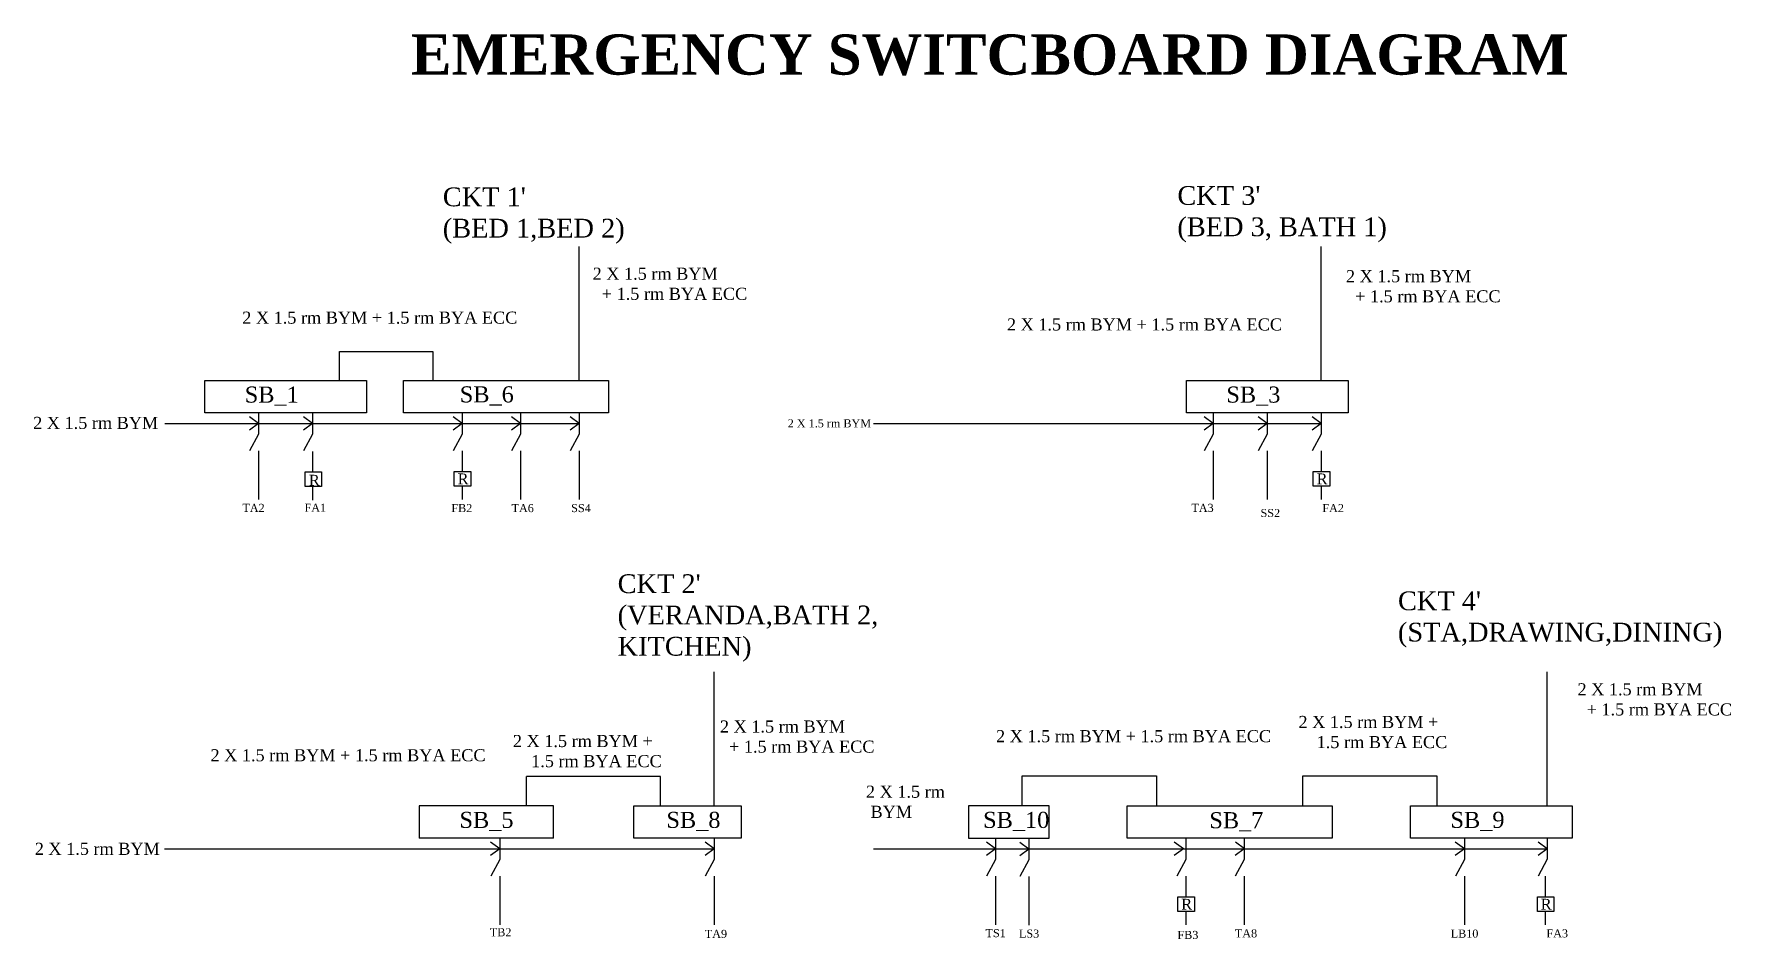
# Model space of a CAD drawing. Header units: inches. Extents: x 482 to 1115, y -141 to 197.
import ezdxf

# ---------------------------------------------------------------- set-up
doc = ezdxf.new("R2010")
doc.units = ezdxf.units.IN
doc.header["$MEASUREMENT"] = 0

msp = doc.modelspace()

# ---------------------------------------------------------------- linework, layer by layer
for p, q in [((685.09, 67.78), (685.09, 117.78)), ((961.79, 67.78), (961.79, 117.78)), ((595.72, 67.78), (595.72, 78.65)), ((595.72, 78.65), (630.52, 78.65)), ((630.52, 78.65), (630.52, 67.78)), ((545.47, 67.78), (605.77, 67.78)), ((545.47, 55.71), (545.47, 67.78)), ((605.77, 67.78), (605.77, 55.71)), ((619.61, 67.78), (696, 67.78)), ((619.61, 55.71), (619.61, 67.78)), ((696, 67.78), (696, 55.71)), ((911.54, 67.78), (971.85, 67.78)), ((911.54, 55.71), (911.54, 67.78)), ((971.85, 67.78), (971.85, 55.71)), ((530.52, 51.76), (685.09, 51.76)), ((555.52, 55.71), (545.47, 55.71)), ((565.57, 55.71), (555.52, 55.71)), ((565.57, 51.76), (562.18, 54.26)), ((565.57, 51.76), (562.18, 49.26)), ((575.62, 55.71), (565.57, 55.71)), ((565.57, 55.71), (565.57, 47.82)), ((585.67, 55.71), (575.62, 55.71)), ((585.67, 51.76), (582.29, 54.26)), ((585.67, 51.76), (582.29, 49.26)), ((595.72, 55.71), (585.67, 55.71)), ((585.67, 55.71), (585.67, 47.82)), ((605.77, 55.71), (595.72, 55.71)), ((630.52, 55.71), (619.61, 55.71)), ((641.43, 55.71), (630.52, 55.71)), ((641.43, 51.76), (638.05, 54.26)), ((641.43, 51.76), (638.05, 49.26)), ((652.35, 55.71), (641.43, 55.71)), ((641.43, 55.71), (641.43, 47.82)), ((663.26, 55.71), (652.35, 55.71)), ((663.26, 51.76), (659.88, 54.26)), ((663.26, 51.76), (659.88, 49.26)), ((674.17, 55.71), (663.26, 55.71)), ((663.26, 55.71), (663.26, 47.82)), ((685.09, 55.71), (674.17, 55.71)), ((685.09, 51.76), (681.7, 54.26)), ((685.09, 51.76), (681.7, 49.26)), ((696, 55.71), (685.09, 55.71)), ((685.09, 55.71), (685.09, 47.82)), ((794.84, 51.76), (961.79, 51.76)), ((921.59, 55.71), (911.54, 55.71)), ((921.59, 51.76), (918.21, 54.26)), ((921.59, 51.76), (918.21, 49.26)), ((931.64, 55.71), (921.59, 55.71)), ((921.59, 55.71), (921.59, 47.82)), ((941.69, 55.71), (931.64, 55.71)), ((941.69, 51.76), (938.31, 54.26)), ((941.69, 51.76), (938.31, 49.26)), ((951.74, 55.71), (941.69, 55.71)), ((941.69, 55.71), (941.69, 47.82)), ((961.79, 55.71), (951.74, 55.71)), ((961.79, 51.76), (958.41, 54.26)), ((961.79, 51.76), (958.41, 49.26)), ((971.85, 55.71), (961.79, 55.71)), ((961.79, 55.71), (961.79, 47.82)), ((565.57, 47.82), (562.21, 41.6)), ((585.67, 47.82), (582.31, 41.6)), ((641.43, 47.82), (638.07, 41.6)), ((663.26, 47.82), (659.9, 41.6)), ((685.09, 47.82), (681.73, 41.6)), ((921.59, 47.82), (918.23, 41.6)), ((941.69, 47.82), (938.33, 41.6)), ((961.79, 47.82), (958.44, 41.6)), ((565.57, 41.6), (565.57, 23.44)), ((585.69, 41.35), (585.69, 33.56)), ((585.69, 41.35), (585.69, 33.56)), ((641.43, 41.6), (641.43, 33.81)), ((663.26, 41.6), (663.26, 23.44)), ((685.09, 41.6), (685.09, 23.44)), ((921.59, 41.6), (921.59, 23.44)), ((941.69, 41.6), (941.69, 23.44)), ((961.79, 41.6), (961.79, 33.81)), ((585.69, 28.1), (585.69, 23.19)), ((585.69, 28.1), (585.69, 23.19)), ((641.43, 28.35), (641.43, 23.44)), ((961.79, 28.35), (961.79, 23.44)), ((735.47, -90.83), (735.47, -40.83)), ((1046.12, -90.83), (1046.12, -40.83)), ((715.47, -79.87), (665.47, -79.96)), ((665.47, -90.83), (665.47, -79.96)), ((715.47, -90.83), (715.47, -79.87)), ((850.34, -90.83), (850.34, -79.62)), ((850.34, -79.62), (900.39, -79.62)), ((900.39, -79.62), (900.39, -90.83)), ((954.96, -90.83), (954.96, -79.62)), ((954.96, -79.62), (1005.01, -79.62)), ((1005.01, -79.62), (1005.01, -90.83)), ((675.47, -90.83), (625.47, -90.83)), ((625.47, -90.83), (625.47, -102.91)), ((675.47, -102.91), (675.47, -90.83)), ((705.47, -90.83), (745.47, -90.83)), ((705.47, -102.91), (705.47, -90.83)), ((745.47, -90.83), (745.47, -102.91)), ((860.34, -90.83), (830.34, -90.83)), ((830.34, -90.83), (830.34, -102.91)), ((860.34, -102.91), (860.34, -90.83)), ((889.48, -90.83), (965.87, -90.83)), ((889.48, -102.91), (889.48, -90.83)), ((965.87, -90.83), (965.87, -102.91)), ((995.12, -90.83), (1055.42, -90.83)), ((995.12, -102.91), (995.12, -90.83)), ((1055.42, -90.83), (1055.42, -102.91)), ((530.47, -106.85), (735.47, -106.85)), ((635.47, -102.91), (625.47, -102.91)), ((645.47, -102.91), (635.47, -102.91)), ((655.47, -102.91), (645.47, -102.91)), ((655.47, -106.85), (652.08, -104.35)), ((655.47, -106.85), (652.08, -109.35)), ((665.47, -102.91), (655.47, -102.91)), ((655.47, -102.91), (655.47, -110.8)), ((675.47, -102.91), (665.47, -102.91)), ((715.47, -102.91), (705.47, -102.91)), ((725.47, -102.91), (715.47, -102.91)), ((735.47, -102.91), (725.47, -102.91)), ((735.47, -106.85), (732.08, -104.35)), ((735.47, -106.85), (732.08, -109.35)), ((745.47, -102.91), (735.47, -102.91)), ((735.47, -102.91), (735.47, -110.8)), ((794.84, -106.85), (1046.12, -106.85)), ((830.34, -102.91), (860.34, -102.91)), ((840.34, -106.85), (836.96, -104.35)), ((840.34, -106.85), (836.96, -109.35)), ((840.34, -102.91), (840.34, -110.8)), ((852.8, -107.01), (849.42, -104.51)), ((852.8, -107.01), (849.42, -109.51)), ((852.8, -103.07), (852.8, -110.96)), ((900.39, -102.91), (889.48, -102.91)), ((911.3, -102.91), (900.39, -102.91)), ((910.44, -106.85), (907.06, -104.35)), ((910.44, -106.85), (907.06, -109.35)), ((922.22, -102.91), (911.3, -102.91)), ((911.3, -102.91), (911.3, -110.8)), ((933.13, -102.91), (922.22, -102.91)), ((933.09, -106.82), (929.71, -109.32)), ((933.21, -106.87), (929.82, -104.37)), ((944.04, -102.91), (933.13, -102.91)), ((933.13, -102.91), (933.13, -110.8)), ((954.96, -102.91), (944.04, -102.91)), ((965.87, -102.91), (954.96, -102.91)), ((1005.17, -102.91), (995.12, -102.91)), ((1015.22, -102.91), (1005.17, -102.91)), ((1015.22, -106.85), (1011.84, -104.35)), ((1015.22, -106.85), (1011.84, -109.35)), ((1025.27, -102.91), (1015.22, -102.91)), ((1015.22, -102.91), (1015.22, -110.8)), ((1035.32, -102.91), (1025.27, -102.91)), ((1045.37, -102.91), (1035.32, -102.91)), ((1046.1, -106.85), (1042.71, -109.35)), ((1046.1, -106.85), (1042.72, -104.35)), ((1055.42, -102.91), (1045.37, -102.91)), ((1046.11, -102.9), (1046.11, -110.79)), ((655.47, -110.8), (652.11, -117.01)), ((735.47, -110.8), (732.11, -117.01)), ((840.34, -110.8), (836.98, -117.01)), ((852.8, -110.96), (849.44, -117.17)), ((911.3, -110.8), (907.95, -117.01)), ((933.13, -110.8), (929.77, -117.01)), ((1015.22, -110.8), (1011.86, -117.01)), ((1046.11, -110.79), (1042.75, -117.01)), ((655.47, -117.01), (655.47, -135.17)), ((735.47, -117.01), (735.47, -135.17)), ((840.34, -117.01), (840.34, -135.17)), ((852.8, -117.17), (852.8, -135.33)), ((911.3, -117.01), (911.3, -124.8)), ((933.13, -117.01), (933.13, -135.17)), ((1015.22, -117.01), (1015.22, -135.17)), ((1045.37, -117.01), (1045.37, -124.8)), ((911.3, -130.27), (911.3, -135.17)), ((1045.37, -130.27), (1045.37, -135.17))]:
    msp.add_line(p, q)
for points in [[(582.89, 33.69), (589.03, 33.69), (589.03, 28.23), (582.89, 28.23)], [(638.52, 33.81), (644.66, 33.81), (644.66, 28.35), (638.52, 28.35)], [(958.88, 33.81), (965.02, 33.81), (965.02, 28.35), (958.88, 28.35)], [(908.39, -124.8), (914.53, -124.8), (914.53, -130.27), (908.39, -130.27)], [(1042.46, -124.8), (1048.6, -124.8), (1048.6, -130.27), (1042.46, -130.27)]]:
    msp.add_lwpolyline(points, close=True)

# ---------------------------------------------------------------- texts
at = {"attachment_point": 1}
for s, insert, char_height, width in [('{\\fTimes New Roman|b1|i0|c0|p18;\\C5; EMERGENCY SWITCBOARD DIAGRAM}', (616.72, 196.85), 15, 504.0323), ("{\\fTimes New Roman|b0|i0|c0|p18;CKT 1'\\P(BED 1,BED 2)}", (634.24, 139.76), 7, 68.0765), ("{\\fTimes New Roman|b0|i0|c0|p18;CKT 3'\\P(BED 3, BATH 1)}", (908.2, 140.27), 7, 95.3961), ('{\\fTimes New Roman|b0|i0|c0|p18;2 X 1.5 rm BYM \\P  + 1.5 rm BYA ECC}', (690.13, 109.86), 4.5, 108.9306), ('{\\fTimes New Roman|b0|i0|c0|p18;2 X 1.5 rm BYM \\P  + 1.5 rm BYA ECC}', (971.09, 108.93), 4.5, 108.9306), ('{\\fTimes New Roman|b0|i0|c0|p18;2 X 1.5 rm BYM + 1.5 rm BYA ECC}', (559.45, 93.47), 4.5, 101.6655), ('{\\fTimes New Roman|b0|i0|c0|p18;2 X 1.5 rm BYM + 1.5 rm BYA ECC}', (844.65, 90.93), 4.5, 101.6655), ('{\\fTimes New Roman|b0|i0|c0|p18;SB_1}', (560.39, 65.53), 6, 27.6244), ('{\\fTimes New Roman|b0|i0|c0|p18;SB_6}', (640.58, 65.61), 6, 27.6244), ('{\\fTimes New Roman|b0|i0|c0|p18;SB_3}', (926.47, 65.53), 6, 27.6244), ('{\\fTimes New Roman|b0|i0|c0|p18;2 X 1.5 rm BYM}', (481.47, 54.22), 4.5, 47.7681), ('{\\fTimes New Roman|b0|i0|c0|p18;2 X 1.5 rm BYM}', (762.88, 53.3), 3, 39.8941), ('{\\fTimes New Roman|b0|i0|c0|p18;R}', (584.33, 32.61), 4, 6.1407), ('{\\fTimes New Roman|b0|i0|c0|p18;R}', (639.8, 33.1), 4, 6.1407), ('{\\fTimes New Roman|b0|i0|c0|p18;R}', (960.16, 33.1), 4, 6.1407), ('{\\fTimes New Roman|b0|i0|c0|p18;TA2}', (559.51, 21.79), 3, 14.448), ('{\\fTimes New Roman|b0|i0|c0|p18;FA1}', (582.67, 21.85), 3, 14.448), ('{\\fTimes New Roman|b0|i0|c0|p18;FB2}', (637.43, 21.7), 3, 14.448), ('{\\fTimes New Roman|b0|i0|c0|p18;TA6}', (659.9, 21.69), 3, 14.448), ('{\\fTimes New Roman|b0|i0|c0|p18;SS4}', (682.12, 21.7), 3, 14.448), ('{\\fTimes New Roman|b0|i0|c0|p18;TA3}', (913.43, 21.79), 3, 14.448), ('{\\fTimes New Roman|b0|i0|c0|p18;SS2}', (939.21, 19.87), 3, 14.448), ('{\\fTimes New Roman|b0|i0|c0|p18;FA2}', (962.26, 21.7), 3, 14.448), ("{\\fTimes New Roman|b0|i0|c0|p18;CKT 2'\\P(VERANDA,BATH 2,\\PKITCHEN)}", (699.45, -4.49), 7, 97.9448), ("{\\fTimes New Roman|b0|i0|c0|p18;CKT 4'\\P(STA,DRAWING,DINING)}", (990.46, -10.89), 7, 68.0765), ('{\\fTimes New Roman|b0|i0|c0|p18;2 X 1.5 rm BYM \\P  + 1.5 rm BYA ECC}', (1057.42, -45.13), 4.5, 108.9306), ('{\\fTimes New Roman|b0|i0|c0|p18;2 X 1.5 rm BYM \\P  + 1.5 rm BYA ECC}', (737.61, -59.01), 4.5, 108.9306), ('{\\fTimes New Roman|b0|i0|c0|p18;2 X 1.5 rm BYM + 1.5 rm BYA ECC}', (840.57, -62.61), 4.5, 101.6655), ('{\\fTimes New Roman|b0|i0|c0|p18;2 X 1.5 rm BYM + \\P    1.5 rm BYA ECC}', (953.35, -57.31), 4.5, 101.6655), ('{\\fTimes New Roman|b0|i0|c0|p18;2 X 1.5 rm BYM + \\P    1.5 rm BYA ECC}', (660.39, -64.42), 4.5, 101.6655), ('{\\fTimes New Roman|b0|i0|c0|p18;2 X 1.5 rm BYM + 1.5 rm BYA ECC}', (547.61, -69.72), 4.5, 101.6655), ('{\\fTimes New Roman|b0|i0|c0|p18;2 X 1.5 rm\\P BYM}', (792.06, -83.32), 4.5, 47.7681), ('{\\fTimes New Roman|b0|i0|c0|p18;SB_5}', (640.47, -93.08), 6, 27.6244), ('{\\fTimes New Roman|b0|i0|c0|p18;SB_8}', (717.65, -93.08), 6, 27.6244), ('{\\fTimes New Roman|b0|i0|c0|p18;SB_10}', (835.76, -93.08), 6, 27.6244), ('{\\fTimes New Roman|b0|i0|c0|p18;SB_7}', (920.12, -93.2), 6, 27.6244), ('{\\fTimes New Roman|b0|i0|c0|p18;SB_9}', (1010.05, -93.08), 6, 27.6244), ('{\\fTimes New Roman|b0|i0|c0|p18;2 X 1.5 rm BYM}', (482.07, -104.62), 4.5, 47.7681), ('{\\fTimes New Roman|b0|i0|c0|p18;R}', (909.67, -125.52), 4, 6.1407), ('{\\fTimes New Roman|b0|i0|c0|p18;R}', (1043.73, -125.52), 4, 6.1407), ('{\\fTimes New Roman|b0|i0|c0|p18;TB2}', (651.79, -136.5), 3, 14.448), ('{\\fTimes New Roman|b0|i0|c0|p18;TA9}', (731.95, -137.09), 3, 14.448), ('{\\fTimes New Roman|b0|i0|c0|p18;TS1}', (836.66, -136.82), 3, 14.448), ('{\\fTimes New Roman|b0|i0|c0|p18;LS3}', (849.12, -136.98), 3, 14.448), ('{\\fTimes New Roman|b0|i0|c0|p18;FB3}', (908.23, -137.48), 3, 14.448), ('{\\fTimes New Roman|b0|i0|c0|p18;TA8}', (929.63, -136.91), 3, 14.448), ('{\\fTimes New Roman|b0|i0|c0|p18;LB10}', (1010.14, -136.99), 3, 14.448), ('{\\fTimes New Roman|b0|i0|c0|p18;FA3}', (1045.84, -136.91), 3, 14.448)]:
    msp.add_mtext(s, dxfattribs=dict(at, insert=insert, char_height=char_height, width=width))

doc.saveas('drawing.dxf')
